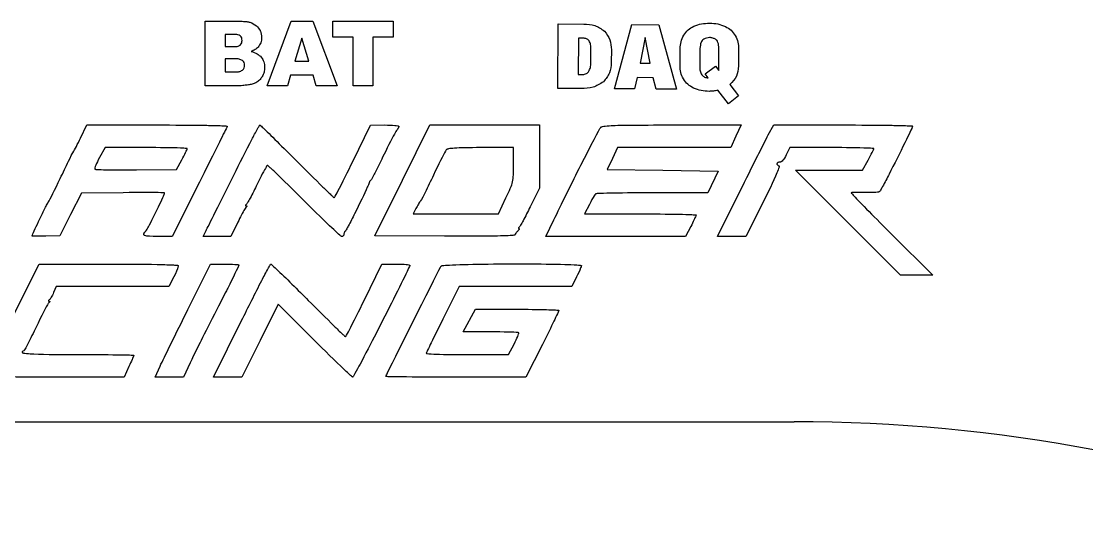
# Model space of a CAD drawing. Header units: millimetres. Extents: x -48 to 113, y -75 to 5.
# Drawn here: x 29.21 to 62.28, y -72.96 to -57.03 of the extents above; entities that cross this region are included whole.
import ezdxf

# ---------------------------------------------------------------- set-up
doc = ezdxf.new("R2010")
doc.units = ezdxf.units.MM
doc.layers.get('0').update_dxf_attribs({"linetype": 'CONTINUOUS'})

msp = doc.modelspace()

# ---------------------------------------------------------------- linework, layer by layer
for p, q in [((34.912, -59.033), (34.912, -57.033)), ((34.912, -57.033), (36.069, -57.033)), ((45.863, -59.114), (45.877, -57.114)), ((45.877, -57.114), (46.669, -57.12)), ((35.808, -57.438), (35.535, -57.438)), ((35.535, -57.438), (35.535, -57.817)), ((35.535, -57.817), (35.804, -57.817)), ((46.508, -57.556), (46.5, -58.682)), ((46.651, -57.557), (46.508, -57.556)), ((49.659, -58.402), (49.663, -57.882)), ((50.278, -57.873), (50.273, -58.435)), ((50.861, -58.557), (50.866, -57.868)), ((35.849, -58.198), (35.535, -58.198)), ((35.535, -58.198), (35.535, -58.603)), ((46.888, -58.319), (46.892, -57.89)), ((47.526, -57.921), (47.523, -58.304)), ((51.477, -57.896), (51.474, -58.419)), ((50.435, -58.665), (50.756, -58.425)), ((50.756, -58.425), (50.861, -58.557)), ((35.535, -58.603), (35.851, -58.603)), ((46.5, -58.682), (46.609, -58.683)), ((50.531, -58.789), (50.435, -58.665)), ((35.979, -59.033), (34.912, -59.033)), ((46.588, -59.12), (45.863, -59.114)), ((51.159, -59.593), (50.831, -59.174)), ((51.204, -58.994), (51.478, -59.344)), ((51.478, -59.344), (51.159, -59.593)), ((31.045, -60.656), (31.241, -60.249)), ((31.241, -60.249), (33.428, -60.249)), ((39.498, -61.378), (40.05, -60.254)), ((40.05, -60.254), (40.491, -60.249)), ((41.038, -61.965), (41.89, -60.249)), ((41.89, -60.249), (45.291, -60.249)), ((45.291, -60.249), (45.291, -62.206)), ((49.405, -60.249), (51.552, -60.249)), ((51.552, -60.249), (51.396, -60.601)), ((52.399, -60.56), (52.575, -60.249)), ((52.575, -60.249), (54.727, -60.249)), ((51.396, -60.601), (51.236, -60.952)), ((31.808, -60.952), (31.632, -61.263)), ((33.082, -60.952), (31.808, -60.952)), ((44.489, -60.952), (43.476, -60.952)), ((44.489, -61.483), (44.489, -60.952)), ((47.714, -60.952), (47.559, -61.288)), ((51.236, -60.952), (47.714, -60.952)), ((53.067, -60.952), (52.956, -61.177)), ((54.371, -60.952), (53.067, -60.952)), ((34.03, -61.629), (34.191, -61.328)), ((47.559, -61.288), (47.398, -61.629)), ((55.319, -61.654), (55.499, -61.338)), ((32.781, -61.644), (34.03, -61.629)), ((47.398, -61.629), (49.124, -61.654)), ((49.124, -61.654), (50.844, -61.679)), ((50.844, -61.679), (50.523, -62.351)), ((56.503, -64.914), (53.242, -61.654)), ((53.242, -61.654), (55.319, -61.654)), ((34.737, -62.02), (33.895, -63.711)), ((40.18, -63.686), (41.038, -61.965)), ((31.071, -62.366), (30.734, -63.028)), ((32.365, -62.351), (31.071, -62.366)), ((44.022, -63.008), (44.253, -62.512)), ((45.291, -62.206), (45.006, -62.793)), ((50.523, -62.351), (48.803, -62.356)), ((50.824, -63.711), (51.527, -62.291)), ((41.459, -62.843), (41.374, -63.008)), ((46.846, -62.712), (46.696, -63.008)), ((52.249, -62.622), (51.702, -63.711)), ((30.734, -63.028), (30.403, -63.686)), ((41.374, -63.008), (44.022, -63.008)), ((46.696, -63.008), (48.427, -63.008)), ((35.926, -63.269), (35.711, -63.711)), ((45.497, -63.711), (45.743, -63.194)), ((49.997, -63.395), (49.831, -63.711)), ((30.403, -63.686), (29.972, -63.701)), ((33.895, -63.711), (33.448, -63.711)), ((34.858, -63.711), (34.948, -63.52)), ((35.711, -63.711), (34.858, -63.711)), ((42.347, -63.701), (40.18, -63.686)), ((49.831, -63.711), (45.497, -63.711)), ((51.702, -63.711), (50.824, -63.711)), ((56.237, -63.645), (57.506, -64.914)), ((28.899, -66.279), (29.761, -64.563)), ((29.761, -64.563), (31.903, -64.563)), ((34.381, -65.973), (35.084, -64.568)), ((35.084, -64.568), (35.525, -64.568)), ((39.849, -65.692), (40.401, -64.568)), ((40.401, -64.568), (40.842, -64.563)), ((33.945, -64.96), (33.789, -65.266)), ((46.445, -64.965), (46.295, -65.266)), ((57.506, -64.914), (56.503, -64.914)), ((30.288, -65.266), (30.208, -65.451)), ((33.789, -65.266), (30.288, -65.266)), ((42.798, -65.266), (42.292, -66.279)), ((46.295, -65.266), (42.798, -65.266)), ((37.18, -65.812), (36.618, -66.941)), ((38.314, -66.941), (37.18, -65.812)), ((42.929, -66.67), (43.31, -65.968)), ((43.31, -65.968), (44.604, -65.968)), ((35.169, -68.075), (36.047, -66.319)), ((43.777, -66.67), (42.929, -66.67)), ((36.618, -66.941), (36.052, -68.075)), ((44.333, -67.372), (44.504, -67.046)), ((45.387, -67.056), (44.875, -68.075)), ((43.054, -67.372), (44.333, -67.372)), ((32.55, -67.744), (32.4, -68.075)), ((33.358, -68.075), (33.518, -67.729)), ((34.446, -67.633), (34.241, -68.075)), ((32.4, -68.075), (30.218, -68.075)), ((34.241, -68.075), (33.358, -68.075)), ((36.052, -68.075), (35.169, -68.075)), ((44.875, -68.075), (42.698, -68.075)), ((11.664, -69.46), (53.202, -69.46))]:
    msp.add_line(p, q)
for points in [[(37.467, -59.033), (36.836, -59.033), (37.587, -57.033), (38.261, -57.033), (39.013, -59.033), (38.366, -59.033), (38.266, -58.703), (37.564, -58.703)], [(39.507, -59.033), (39.507, -57.527), (38.876, -57.527), (38.876, -57.033), (40.755, -57.033), (40.755, -57.527), (40.125, -57.527), (40.125, -59.033)], [(49.554, -59.142), (48.914, -59.137), (48.825, -58.782), (48.325, -58.778), (48.242, -59.132), (47.62, -59.127), (48.163, -57.131), (49, -57.137)], [(37.917, -57.551), (37.698, -58.27), (38.137, -58.27)], [(48.42, -58.333), (48.728, -58.335), (48.58, -57.537)]]:
    msp.add_lwpolyline(points, close=True)
msp.add_arc((53.202, -119.46), 50, 68.4307, 90)
for points in [[(36.069, -57.033), (36.116, -57.035), (36.163, -57.037), (36.209, -57.043)], [(36.513, -57.176), (36.552, -57.22), (36.591, -57.264), (36.618, -57.314)], [(36.005, -57.487), (35.977, -57.471), (35.956, -57.459), (35.93, -57.451)], [(35.851, -58.603), (35.878, -58.603), (35.906, -58.603), (35.932, -58.6)], [(36.688, -58.744), (36.684, -58.75), (36.68, -58.756), (36.676, -58.762)]]:
    msp.add_open_spline(points, degree=3)
for points, knots in [([(36.209, -57.043), (36.242, -57.047), (36.274, -57.053), (36.381, -57.085), (36.439, -57.125), (36.513, -57.176)], [0.01414826, 0.01414826, 0.01414826, 0.01414826, 0.02432718, 0.02432718, 0.04896639, 0.04896639, 0.04896639, 0.04896639]), ([(46.669, -57.12), (46.788, -57.126), (46.906, -57.132), (47.122, -57.203), (47.205, -57.263), (47.31, -57.339)], [0, 0, 0, 0, 0.03567485, 0.03567485, 0.07128651, 0.07128651, 0.07128651, 0.07128651]), ([(49.773, -57.463), (49.817, -57.403), (49.857, -57.347), (49.962, -57.256), (50.024, -57.221), (50.087, -57.187)], [0, 0, 0, 0, 0.02220068, 0.02220068, 0.04440211, 0.04440211, 0.04440211, 0.04440211]), ([(50.087, -57.187), (50.172, -57.154), (50.244, -57.127), (50.408, -57.096), (50.493, -57.094), (50.578, -57.092)], [0, 0, 0, 0, 0.02740886, 0.02740886, 0.05483481, 0.05483481, 0.05483481, 0.05483481]), ([(50.578, -57.092), (50.663, -57.095), (50.748, -57.099), (50.912, -57.132), (50.983, -57.16), (51.068, -57.194)], [0, 0, 0, 0, 0.02552887, 0.02552887, 0.05103878, 0.05103878, 0.05103878, 0.05103878]), ([(51.068, -57.194), (51.13, -57.229), (51.192, -57.265), (51.294, -57.358), (51.333, -57.414), (51.375, -57.475)], [0, 0, 0, 0, 0.02132837, 0.02132837, 0.04265606, 0.04265606, 0.04265606, 0.04265606]), ([(35.93, -57.451), (35.929, -57.451), (35.891, -57.439), (35.849, -57.438), (35.808, -57.438)], [0.0083395, 0.0083395, 0.0083395, 0.0083395, 0.00858914, 0.02060634, 0.02060634, 0.02060634, 0.02060634]), ([(36.062, -57.624), (36.06, -57.598), (36.058, -57.572), (36.04, -57.526), (36.024, -57.508), (36.005, -57.487)], [0, 0, 0, 0, 0.00781338, 0.00781338, 0.01565424, 0.01565424, 0.01565424, 0.01565424]), ([(36.668, -57.531), (36.663, -57.588), (36.655, -57.699), (36.589, -57.79), (36.557, -57.835)], [0, 0, 0, 0, 0.01670344, 0.03292926, 0.03292926, 0.03292926, 0.03292926]), ([(36.618, -57.314), (36.622, -57.321), (36.654, -57.387), (36.661, -57.463), (36.668, -57.531)], [0.01721569, 0.01721569, 0.01721569, 0.01721569, 0.01979466, 0.03961698, 0.03961698, 0.03961698, 0.03961698]), ([(47.31, -57.339), (47.382, -57.43), (47.443, -57.509), (47.514, -57.704), (47.52, -57.812), (47.526, -57.921)], [0, 0, 0, 0, 0.03480053, 0.03480053, 0.06961379, 0.06961379, 0.06961379, 0.06961379]), ([(49.663, -57.882), (49.667, -57.809), (49.672, -57.735), (49.708, -57.595), (49.739, -57.533), (49.773, -57.463)], [0, 0, 0, 0, 0.02216275, 0.02216275, 0.04432213, 0.04432213, 0.04432213, 0.04432213]), ([(50.577, -57.532), (50.512, -57.544), (50.446, -57.557), (50.37, -57.599), (50.354, -57.614), (50.33, -57.645), (50.32, -57.664), (50.291, -57.738), (50.284, -57.805), (50.278, -57.873)], [0, 0, 0, 0, 0.01998628, 0.01998628, 0.03076788, 0.03076788, 0.0438819, 0.0438819, 0.07949214, 0.07949214, 0.07949214, 0.07949214]), ([(50.866, -57.868), (50.861, -57.804), (50.855, -57.74), (50.828, -57.663), (50.816, -57.639), (50.789, -57.611), (50.777, -57.599), (50.734, -57.573), (50.705, -57.563), (50.644, -57.546), (50.61, -57.539), (50.577, -57.532)], [0, 0, 0, 0, 0.01933978, 0.01933978, 0.02841232, 0.02841232, 0.03277966, 0.03277966, 0.03837317, 0.03837317, 0.04410118, 0.04410118, 0.04410118, 0.04410118]), ([(51.375, -57.475), (51.408, -57.545), (51.438, -57.608), (51.471, -57.748), (51.474, -57.822), (51.477, -57.896)], [0, 0, 0, 0, 0.02337056, 0.02337056, 0.04674493, 0.04674493, 0.04674493, 0.04674493]), ([(35.804, -57.817), (35.84, -57.817), (35.876, -57.817), (35.945, -57.802), (35.97, -57.788), (36.005, -57.768)], [0, 0, 0, 0, 0.01074256, 0.01074256, 0.02195896, 0.02195896, 0.02195896, 0.02195896]), ([(36.005, -57.768), (36.025, -57.745), (36.04, -57.726), (36.059, -57.678), (36.06, -57.651), (36.062, -57.624)], [0, 0, 0, 0, 0.00889208, 0.00889208, 0.01772148, 0.01772148, 0.01772148, 0.01772148]), ([(36.557, -57.835), (36.528, -57.862), (36.466, -57.921), (36.385, -57.952), (36.342, -57.969)], [0, 0, 0, 0, 0.01181677, 0.02558056, 0.02558056, 0.02558056, 0.02558056]), ([(46.836, -57.636), (46.808, -57.608), (46.786, -57.587), (46.723, -57.561), (46.687, -57.559), (46.651, -57.557)], [0, 0, 0, 0, 0.01175313, 0.01175313, 0.02352518, 0.02352518, 0.02352518, 0.02352518]), ([(46.892, -57.89), (46.892, -57.845), (46.892, -57.799), (46.874, -57.713), (46.858, -57.68), (46.836, -57.636)], [0, 0, 0, 0, 0.01366004, 0.01366004, 0.02721714, 0.02721714, 0.02721714, 0.02721714]), ([(36.076, -58.252), (36.036, -58.23), (36.007, -58.215), (35.93, -58.198), (35.889, -58.198), (35.849, -58.198)], [0, 0, 0, 0, 0.01372068, 0.01372068, 0.02686245, 0.02686245, 0.02686245, 0.02686245]), ([(36.342, -57.969), (36.407, -57.987), (36.528, -58.021), (36.618, -58.107), (36.659, -58.147)], [0, 0, 0, 0, 0.01998922, 0.03687386, 0.03687386, 0.03687386, 0.03687386]), ([(36.659, -58.147), (36.688, -58.193), (36.751, -58.289), (36.757, -58.404), (36.761, -58.464)], [0, 0, 0, 0, 0.01615141, 0.03381466, 0.03381466, 0.03381466, 0.03381466]), ([(35.932, -58.6), (35.945, -58.598), (35.957, -58.597), (36.008, -58.585), (36.036, -58.569), (36.076, -58.547)], [0.00824783, 0.00824783, 0.00824783, 0.00824783, 0.0120244, 0.0120244, 0.02452658, 0.02452658, 0.02452658, 0.02452658]), ([(36.141, -58.394), (36.139, -58.367), (36.136, -58.339), (36.115, -58.292), (36.096, -58.272), (36.076, -58.252)], [0, 0, 0, 0, 0.00830429, 0.00830429, 0.01661206, 0.01661206, 0.01661206, 0.01661206]), ([(36.076, -58.547), (36.096, -58.524), (36.115, -58.504), (36.136, -58.453), (36.139, -58.424), (36.141, -58.394)], [0, 0, 0, 0, 0.00917189, 0.00917189, 0.01833001, 0.01833001, 0.01833001, 0.01833001]), ([(36.761, -58.464), (36.758, -58.514), (36.752, -58.612), (36.709, -58.7), (36.688, -58.744)], [0, 0, 0, 0, 0.01487828, 0.02914808, 0.02914808, 0.02914808, 0.02914808]), ([(46.819, -58.598), (46.845, -58.55), (46.864, -58.514), (46.887, -58.42), (46.888, -58.369), (46.888, -58.319)], [0, 0, 0, 0, 0.01648658, 0.01648658, 0.03308543, 0.03308543, 0.03308543, 0.03308543]), ([(47.523, -58.304), (47.515, -58.418), (47.507, -58.532), (47.427, -58.735), (47.359, -58.814), (47.28, -58.908)], [0, 0, 0, 0, 0.03441098, 0.03441098, 0.06880658, 0.06880658, 0.06880658, 0.06880658]), ([(49.765, -58.822), (49.731, -58.752), (49.701, -58.69), (49.666, -58.55), (49.663, -58.476), (49.659, -58.402)], [0, 0, 0, 0, 0.0231704, 0.0231704, 0.04634298, 0.04634298, 0.04634298, 0.04634298]), ([(50.273, -58.435), (50.274, -58.482), (50.274, -58.528), (50.292, -58.616), (50.309, -58.649), (50.331, -58.694)], [0, 0, 0, 0, 0.01388029, 0.01388029, 0.02767464, 0.02767464, 0.02767464, 0.02767464]), ([(51.474, -58.419), (51.463, -58.531), (51.452, -58.643), (51.363, -58.835), (51.286, -58.911), (51.204, -58.994)], [0, 0, 0, 0, 0.03382082, 0.03382082, 0.06764043, 0.06764043, 0.06764043, 0.06764043]), ([(36.676, -58.762), (36.653, -58.795), (36.63, -58.827), (36.569, -58.888), (36.53, -58.914), (36.49, -58.94)], [0.00218418, 0.00218418, 0.00218418, 0.00218418, 0.01427534, 0.01427534, 0.02855055, 0.02855055, 0.02855055, 0.02855055]), ([(46.609, -58.683), (46.649, -58.681), (46.69, -58.679), (46.76, -58.652), (46.787, -58.628), (46.819, -58.598)], [0, 0, 0, 0, 0.01215, 0.01215, 0.02428419, 0.02428419, 0.02428419, 0.02428419]), ([(50.077, -59.104), (50.014, -59.069), (49.952, -59.033), (49.847, -58.939), (49.808, -58.883), (49.765, -58.822)], [0, 0, 0, 0, 0.02158978, 0.02158978, 0.04317892, 0.04317892, 0.04317892, 0.04317892]), ([(50.331, -58.694), (50.362, -58.724), (50.386, -58.748), (50.453, -58.778), (50.492, -58.784), (50.531, -58.789)], [0, 0, 0, 0, 0.01278873, 0.01278873, 0.02560333, 0.02560333, 0.02560333, 0.02560333]), ([(36.109, -59.024), (36.1, -59.024), (36.057, -59.029), (36.013, -59.031), (35.979, -59.033)], [0.01473932, 0.01473932, 0.01473932, 0.01473932, 0.01748036, 0.0278371, 0.0278371, 0.0278371, 0.0278371]), ([(36.256, -59.006), (36.21, -59.012), (36.164, -59.018), (36.115, -59.023), (36.112, -59.023), (36.109, -59.024)], [0, 0, 0, 0, 0.01392614, 0.01392614, 0.01475976, 0.01475976, 0.01475976, 0.01475976]), ([(36.49, -58.94), (36.448, -58.959), (36.417, -58.973), (36.337, -58.994), (36.296, -59), (36.256, -59.006)], [0, 0, 0, 0, 0.01400989, 0.01400989, 0.02759499, 0.02759499, 0.02759499, 0.02759499]), ([(47.28, -58.908), (47.165, -58.983), (47.074, -59.043), (46.841, -59.112), (46.715, -59.116), (46.588, -59.12)], [0, 0, 0, 0, 0.04138424, 0.04138424, 0.08284966, 0.08284966, 0.08284966, 0.08284966]), ([(50.562, -59.206), (50.478, -59.203), (50.394, -59.199), (50.232, -59.165), (50.161, -59.137), (50.077, -59.104)], [0, 0, 0, 0, 0.02520819, 0.02520819, 0.05040499, 0.05040499, 0.05040499, 0.05040499]), ([(50.831, -59.174), (50.784, -59.184), (50.743, -59.194), (50.653, -59.204), (50.607, -59.205), (50.562, -59.206)], [0, 0, 0, 0, 0.0143471, 0.0143471, 0.02869604, 0.02869604, 0.02869604, 0.02869604]), ([(33.428, -60.249), (33.917, -60.249), (34.503, -60.252), (35.105, -60.262), (35.298, -60.267), (35.469, -60.274), (35.523, -60.277), (35.57, -60.282), (35.582, -60.283), (35.594, -60.286), (35.597, -60.286), (35.599, -60.288), (35.599, -60.288), (35.6, -60.288), (35.6, -60.289), (35.6, -60.289), (35.6, -60.289), (35.6, -60.289), (35.6, -60.289), (35.6, -60.29)], [0, 0, 0, 0, 0.1467814, 0.1467814, 0.1894853, 0.1894853, 0.2004734, 0.2004734, 0.2037064, 0.2037064, 0.2049064, 0.2049064, 0.2053792, 0.2053792, 0.2055615, 0.2055615, 0.205679, 0.205679, 0.2057972, 0.2057972, 0.2057972, 0.2057972]), ([(35.6, -60.29), (35.6, -60.29), (35.6, -60.291), (35.595, -60.302), (35.578, -60.338), (35.452, -60.595), (35.129, -61.237), (34.737, -62.02)], [0, 0, 0, 0, 0.00016425, 0.00016425, 0.00228453, 0.00228453, 0.01803292, 0.01803292, 0.01803292, 0.01803292]), ([(35.811, -61.789), (35.979, -61.456), (36.195, -61.028), (36.414, -60.605), (36.486, -60.468), (36.554, -60.345), (36.575, -60.307), (36.595, -60.274), (36.601, -60.264), (36.607, -60.255), (36.609, -60.253), (36.611, -60.251), (36.612, -60.25), (36.612, -60.25), (36.613, -60.25), (36.613, -60.25), (36.613, -60.249), (36.613, -60.249), (36.613, -60.249), (36.613, -60.249)], [0, 0, 0, 0, 0.1120613, 0.1120613, 0.1451283, 0.1451283, 0.1540013, 0.1540013, 0.156346, 0.156346, 0.1570869, 0.1570869, 0.1573507, 0.1573507, 0.1574473, 0.1574473, 0.1574859, 0.1574859, 0.1575189, 0.1575189, 0.1575189, 0.1575189]), ([(36.613, -60.249), (36.614, -60.249), (36.614, -60.249), (36.614, -60.25), (36.614, -60.25), (36.616, -60.251), (36.619, -60.252), (36.637, -60.267), (36.679, -60.307), (36.908, -60.524), (37.321, -60.932), (37.767, -61.378)], [0, 0, 0, 0, 0.00003057, 0.00003057, 0.00012273, 0.00012273, 0.00055925, 0.00055925, 0.00490199, 0.00490199, 0.02850322, 0.02850322, 0.02850322, 0.02850322]), ([(40.837, -60.455), (40.825, -60.471), (40.806, -60.504), (40.704, -60.685), (40.545, -61.008), (40.426, -61.253)], [0, 0, 0, 0, 0.00615507, 0.00615507, 0.04004046, 0.04004046, 0.04004046, 0.04004046]), ([(40.491, -60.249), (40.608, -60.249), (40.717, -60.254), (40.828, -60.266), (40.866, -60.27), (40.902, -60.279), (40.912, -60.282), (40.921, -60.287), (40.923, -60.288), (40.926, -60.291), (40.926, -60.291), (40.927, -60.293), (40.927, -60.293), (40.927, -60.294), (40.927, -60.294), (40.927, -60.295)], [0, 0, 0, 0, 0.03511856, 0.03511856, 0.04715979, 0.04715979, 0.05097808, 0.05097808, 0.05234219, 0.05234219, 0.05287454, 0.05287454, 0.05310713, 0.05310713, 0.05332928, 0.05332928, 0.05332928, 0.05332928]), ([(40.927, -60.295), (40.927, -60.297), (40.927, -60.3), (40.924, -60.312), (40.917, -60.326), (40.898, -60.366), (40.87, -60.413), (40.837, -60.455)], [0, 0, 0, 0, 0.00067716, 0.00067716, 0.00351455, 0.00351455, 0.01686099, 0.01686099, 0.01686099, 0.01686099]), ([(45.743, -63.194), (45.953, -62.744), (46.326, -62), (46.89, -60.889), (47.162, -60.367), (47.198, -60.325)], [0, 0, 0, 0, 0.1489598, 0.1489598, 0.3296579, 0.3296579, 0.3296579, 0.3296579]), ([(47.198, -60.325), (47.202, -60.32), (47.207, -60.315), (47.224, -60.305), (47.238, -60.3), (47.297, -60.285), (47.361, -60.277), (47.74, -60.253), (48.291, -60.249), (49.405, -60.249)], [0, 0, 0, 0, 0.00185836, 0.00185836, 0.00442256, 0.00442256, 0.01001771, 0.01001771, 0.02515254, 0.02515254, 0.02515254, 0.02515254]), ([(54.727, -60.249), (55.217, -60.249), (55.783, -60.252), (56.384, -60.262), (56.573, -60.265), (56.745, -60.272), (56.798, -60.274), (56.846, -60.278), (56.859, -60.279), (56.871, -60.281), (56.874, -60.282), (56.877, -60.283), (56.878, -60.283), (56.878, -60.284), (56.879, -60.284), (56.879, -60.284), (56.879, -60.284), (56.879, -60.284), (56.879, -60.284), (56.879, -60.285)], [0, 0, 0, 0, 0.1469592, 0.1469592, 0.1904197, 0.1904197, 0.2018517, 0.2018517, 0.2052871, 0.2052871, 0.206387, 0.206387, 0.2067877, 0.2067877, 0.2069446, 0.2069446, 0.207009, 0.207009, 0.207067, 0.207067, 0.207067, 0.207067]), ([(56.879, -60.285), (56.879, -60.286), (56.879, -60.287), (56.877, -60.293), (56.874, -60.302), (56.833, -60.406), (56.689, -60.7), (56.491, -61.104), (56.304, -61.476), (56.089, -61.893), (56.011, -62.042), (55.929, -62.191), (55.904, -62.238), (55.877, -62.283), (55.869, -62.296), (55.857, -62.314), (55.853, -62.319), (55.851, -62.321)], [0, 0, 0, 0, 0.00030225, 0.00030225, 0.00168894, 0.00168894, 0.0154688, 0.0154688, 0.05536525, 0.05536525, 0.07098432, 0.07098432, 0.07573464, 0.07573464, 0.07714403, 0.07714403, 0.07823622, 0.07823622, 0.07823622, 0.07823622]), ([(30.805, -61.117), (30.81, -61.111), (30.817, -61.1), (30.863, -61.023), (30.956, -60.843), (31.045, -60.656)], [0, 0, 0, 0, 0.00229717, 0.00229717, 0.02186105, 0.02186105, 0.02186105, 0.02186105]), ([(51.527, -62.291), (51.702, -61.937), (51.899, -61.543), (52.143, -61.059), (52.334, -60.68), (52.399, -60.56)], [0, 0, 0, 0, 0.1185287, 0.1185287, 0.1673797, 0.1673797, 0.1673797, 0.1673797]), ([(30.418, -61.905), (30.5, -61.728), (30.59, -61.54), (30.742, -61.231), (30.792, -61.135), (30.805, -61.117)], [0, 0, 0, 0, 0.0582796, 0.0582796, 0.1080651, 0.1080651, 0.1080651, 0.1080651]), ([(34.356, -60.987), (34.356, -60.987), (34.356, -60.987), (34.356, -60.986), (34.356, -60.986), (34.356, -60.986), (34.355, -60.985), (34.354, -60.985), (34.353, -60.984), (34.348, -60.983), (34.342, -60.981), (34.298, -60.974), (34.207, -60.97), (33.889, -60.956), (33.482, -60.952), (33.082, -60.952)], [0, 0, 0, 0, 0.00004249, 0.00004249, 0.00009778, 0.00009778, 0.00020192, 0.00020192, 0.00047676, 0.00047676, 0.00155113, 0.00155113, 0.00979707, 0.00979707, 0.04572247, 0.04572247, 0.04572247, 0.04572247]), ([(34.191, -61.328), (34.229, -61.257), (34.273, -61.175), (34.319, -61.081), (34.333, -61.052), (34.35, -61.01), (34.356, -60.994), (34.356, -60.987)], [0, 0, 0, 0, 0.02406833, 0.02406833, 0.03214531, 0.03214531, 0.03781492, 0.03781492, 0.03781492, 0.03781492]), ([(42.397, -61.022), (42.391, -61.029), (42.381, -61.047), (42.314, -61.167), (42.159, -61.472), (42.001, -61.809)], [0, 0, 0, 0, 0.00283815, 0.00283815, 0.02735022, 0.02735022, 0.02735022, 0.02735022]), ([(43.476, -60.952), (43.098, -60.954), (42.828, -60.959), (42.582, -60.975), (42.519, -60.981), (42.455, -60.994), (42.438, -60.999), (42.418, -61.007), (42.413, -61.01), (42.404, -61.015), (42.4, -61.018), (42.397, -61.022)], [0, 0, 0, 0, 0.1132005, 0.1132005, 0.1618059, 0.1618059, 0.181054, 0.181054, 0.1885453, 0.1885453, 0.1944675, 0.1944675, 0.1944675, 0.1944675]), ([(52.956, -61.177), (52.921, -61.25), (52.885, -61.307), (52.836, -61.361), (52.819, -61.377), (52.793, -61.393), (52.785, -61.397), (52.77, -61.402), (52.763, -61.403), (52.756, -61.403)], [0, 0, 0, 0, 0.02418829, 0.02418829, 0.0343097, 0.0343097, 0.03832084, 0.03832084, 0.04177526, 0.04177526, 0.04177526, 0.04177526]), ([(55.675, -60.987), (55.675, -60.987), (55.675, -60.987), (55.675, -60.986), (55.675, -60.986), (55.674, -60.986), (55.674, -60.985), (55.673, -60.985), (55.672, -60.984), (55.667, -60.983), (55.661, -60.982), (55.618, -60.975), (55.53, -60.97), (55.207, -60.957), (54.784, -60.952), (54.371, -60.952)], [0, 0, 0, 0, 0.00004141, 0.00004141, 0.00009529, 0.00009529, 0.0001968, 0.0001968, 0.00046475, 0.00046475, 0.00151261, 0.00151261, 0.00955504, 0.00955504, 0.04602736, 0.04602736, 0.04602736, 0.04602736]), ([(55.499, -61.338), (55.541, -61.262), (55.586, -61.176), (55.635, -61.078), (55.65, -61.048), (55.664, -61.016), (55.668, -61.007), (55.673, -60.994), (55.675, -60.989), (55.675, -60.987)], [0, 0, 0, 0, 0.02599809, 0.02599809, 0.03446498, 0.03446498, 0.03701998, 0.03701998, 0.03882549, 0.03882549, 0.03882549, 0.03882549]), ([(31.632, -61.263), (31.585, -61.35), (31.545, -61.433), (31.509, -61.521), (31.498, -61.552), (31.49, -61.586), (31.488, -61.596), (31.488, -61.607), (31.488, -61.61), (31.489, -61.614), (31.49, -61.615), (31.491, -61.617), (31.491, -61.618), (31.492, -61.619)], [0, 0, 0, 0, 0.02991486, 0.02991486, 0.04110764, 0.04110764, 0.04500534, 0.04500534, 0.04645747, 0.04645747, 0.04704882, 0.04704882, 0.04756616, 0.04756616, 0.04756616, 0.04756616]), ([(36.849, -61.503), (36.849, -61.503), (36.848, -61.504), (36.847, -61.504), (36.846, -61.505), (36.843, -61.507), (36.84, -61.509), (36.829, -61.522), (36.817, -61.54), (36.749, -61.647), (36.643, -61.854), (36.528, -62.09)], [0, 0, 0, 0, 0.00015204, 0.00015204, 0.00045435, 0.00045435, 0.00130211, 0.00130211, 0.00486249, 0.00486249, 0.02730342, 0.02730342, 0.02730342, 0.02730342]), ([(37.993, -62.607), (37.736, -62.35), (37.448, -62.066), (37.126, -61.755), (37.027, -61.66), (36.93, -61.571), (36.901, -61.545), (36.873, -61.521), (36.865, -61.514), (36.857, -61.508), (36.854, -61.506), (36.852, -61.505), (36.851, -61.504), (36.85, -61.504), (36.85, -61.504), (36.85, -61.504), (36.849, -61.503), (36.849, -61.503)], [0, 0, 0, 0, 0.108926, 0.108926, 0.1421518, 0.1421518, 0.151261, 0.151261, 0.1537353, 0.1537353, 0.15444, 0.15444, 0.1546607, 0.1546607, 0.1547388, 0.1547388, 0.1547944, 0.1547944, 0.1547944, 0.1547944]), ([(37.767, -61.378), (38.024, -61.635), (38.325, -61.934), (38.645, -62.248), (38.747, -62.347), (38.842, -62.437), (38.871, -62.465), (38.898, -62.489), (38.906, -62.496), (38.914, -62.502), (38.916, -62.504), (38.919, -62.506), (38.919, -62.506), (38.92, -62.506), (38.92, -62.507), (38.921, -62.507), (38.921, -62.507), (38.921, -62.507)], [0, 0, 0, 0, 0.1088986, 0.1088986, 0.1414608, 0.1414608, 0.1502594, 0.1502594, 0.1525992, 0.1525992, 0.1532428, 0.1532428, 0.1534345, 0.1534345, 0.1534987, 0.1534987, 0.1535479, 0.1535479, 0.1535479, 0.1535479]), ([(38.921, -62.507), (38.921, -62.507), (38.921, -62.507), (38.921, -62.507), (38.922, -62.506), (38.922, -62.506), (38.923, -62.506), (38.925, -62.503), (38.928, -62.498), (38.954, -62.46), (39.01, -62.353), (39.17, -62.048), (39.35, -61.683), (39.498, -61.378)], [0, 0, 0, 0, 0.00002893, 0.00002893, 0.00008886, 0.00008886, 0.00026606, 0.00026606, 0.00107936, 0.00107936, 0.00979495, 0.00979495, 0.05962812, 0.05962812, 0.05962812, 0.05962812]), ([(40.426, -61.253), (40.35, -61.412), (40.263, -61.591), (40.161, -61.788), (40.129, -61.849), (40.095, -61.909), (40.084, -61.927), (40.073, -61.945), (40.069, -61.95), (40.064, -61.956), (40.061, -61.959), (40.06, -61.96)], [0, 0, 0, 0, 0.05281274, 0.05281274, 0.06976256, 0.06976256, 0.07482377, 0.07482377, 0.07639737, 0.07639737, 0.07752361, 0.07752361, 0.07752361, 0.07752361]), ([(44.253, -62.512), (44.371, -62.266), (44.43, -62.142), (44.489, -61.883), (44.489, -61.749), (44.489, -61.483)], [0, 0, 0, 0, 0.0818199, 0.0818199, 0.1636296, 0.1636296, 0.1636296, 0.1636296]), ([(52.73, -61.519), (52.731, -61.519), (52.732, -61.519), (52.733, -61.52), (52.734, -61.521), (52.735, -61.522), (52.735, -61.524), (52.736, -61.527), (52.736, -61.53), (52.736, -61.541), (52.734, -61.551), (52.721, -61.607), (52.691, -61.683), (52.565, -61.984), (52.365, -62.39), (52.249, -62.622)], [0, 0, 0, 0, 0.00023872, 0.00023872, 0.00048376, 0.00048376, 0.00084902, 0.00084902, 0.00160009, 0.00160009, 0.00375658, 0.00375658, 0.01443417, 0.01443417, 0.06306578, 0.06306578, 0.06306578, 0.06306578]), ([(52.756, -61.403), (52.736, -61.403), (52.719, -61.406), (52.696, -61.415), (52.689, -61.42), (52.678, -61.43), (52.674, -61.435), (52.67, -61.445), (52.669, -61.45), (52.669, -61.461), (52.669, -61.466), (52.674, -61.477), (52.677, -61.482), (52.687, -61.494), (52.694, -61.499), (52.71, -61.51), (52.72, -61.515), (52.73, -61.519)], [0, 0, 0, 0, 0.00590834, 0.00590834, 0.01018363, 0.01018363, 0.01335853, 0.01335853, 0.01601655, 0.01601655, 0.01869316, 0.01869316, 0.02206483, 0.02206483, 0.02654913, 0.02654913, 0.03214596, 0.03214596, 0.03214596, 0.03214596]), ([(31.492, -61.619), (31.492, -61.619), (31.493, -61.619), (31.494, -61.62), (31.496, -61.621), (31.504, -61.623), (31.516, -61.625), (31.621, -61.637), (31.89, -61.641), (32.24, -61.646), (32.523, -61.646), (32.781, -61.644)], [0, 0, 0, 0, 0.00013578, 0.00013578, 0.00053773, 0.00053773, 0.002379, 0.002379, 0.02208404, 0.02208404, 0.07205931, 0.07205931, 0.07205931, 0.07205931]), ([(34.948, -63.52), (34.973, -63.47), (35.084, -63.25), (35.429, -62.559), (35.624, -62.168), (35.811, -61.789)], [0, 0, 0, 0, 0.0168248, 0.0168248, 0.03708826, 0.03708826, 0.03708826, 0.03708826]), ([(42.001, -61.809), (41.92, -61.983), (41.826, -62.177), (41.714, -62.4), (41.624, -62.579), (41.6, -62.607)], [0, 0, 0, 0, 0.05748128, 0.05748128, 0.07794876, 0.07794876, 0.07794876, 0.07794876]), ([(30.037, -62.657), (30.038, -62.657), (30.039, -62.656), (30.042, -62.651), (30.047, -62.645), (30.099, -62.559), (30.251, -62.257), (30.418, -61.905)], [0, 0, 0, 0, 0.00026092, 0.00026092, 0.00144369, 0.00144369, 0.01455733, 0.01455733, 0.01455733, 0.01455733]), ([(36.528, -62.09), (36.461, -62.231), (36.383, -62.387), (36.29, -62.562), (36.261, -62.615), (36.228, -62.67), (36.218, -62.686), (36.204, -62.705), (36.197, -62.714), (36.192, -62.717)], [0, 0, 0, 0, 0.04678061, 0.04678061, 0.06215742, 0.06215742, 0.06694939, 0.06694939, 0.06967219, 0.06967219, 0.06967219, 0.06967219]), ([(40.009, -62.035), (40.009, -62.038), (40.008, -62.043), (39.997, -62.077), (39.969, -62.14), (39.864, -62.375), (39.702, -62.711), (39.495, -63.124), (39.421, -63.27), (39.341, -63.42), (39.315, -63.468), (39.288, -63.513), (39.28, -63.527), (39.271, -63.54), (39.269, -63.543), (39.266, -63.547), (39.265, -63.548), (39.263, -63.549), (39.263, -63.55), (39.262, -63.55)], [0, 0, 0, 0, 0.00093515, 0.00093515, 0.00710441, 0.00710441, 0.03511885, 0.03511885, 0.04648508, 0.04648508, 0.04999567, 0.04999567, 0.05100606, 0.05100606, 0.05130597, 0.05130597, 0.05140342, 0.05140342, 0.0514795, 0.0514795, 0.0514795, 0.0514795]), ([(40.06, -61.96), (40.052, -61.964), (40.045, -61.971), (40.032, -61.986), (40.025, -61.996), (40.015, -62.016), (40.011, -62.026), (40.009, -62.035)], [0, 0, 0, 0, 0.002635162, 0.002635162, 0.006052387, 0.006052387, 0.009452991, 0.009452991, 0.009452991, 0.009452991]), ([(33.654, -62.361), (33.654, -62.361), (33.654, -62.361), (33.654, -62.361), (33.654, -62.361), (33.654, -62.361), (33.653, -62.36), (33.653, -62.36), (33.652, -62.36), (33.65, -62.359), (33.647, -62.358), (33.623, -62.355), (33.575, -62.353), (33.339, -62.344), (32.885, -62.344), (32.365, -62.351)], [0, 0, 0, 0, 0.00002346, 0.00002346, 0.0000537, 0.0000537, 0.0001102, 0.0001102, 0.00025795, 0.00025795, 0.0007933, 0.0007933, 0.00441241, 0.00441241, 0.0281698, 0.0281698, 0.0281698, 0.0281698]), ([(33.067, -63.55), (33.07, -63.547), (33.074, -63.542), (33.097, -63.511), (33.13, -63.452), (33.238, -63.254), (33.363, -63.006), (33.51, -62.7), (33.56, -62.592), (33.612, -62.475), (33.628, -62.438), (33.647, -62.387), (33.654, -62.368), (33.654, -62.361)], [0, 0, 0, 0, 0.00129585, 0.00129585, 0.00951745, 0.00951745, 0.03818077, 0.03818077, 0.04995197, 0.04995197, 0.05376667, 0.05376667, 0.05650992, 0.05650992, 0.05650992, 0.05650992]), ([(47.037, -62.386), (47.035, -62.388), (47.033, -62.39), (47.019, -62.406), (46.999, -62.437), (46.954, -62.508), (46.898, -62.606), (46.846, -62.712)], [0, 0, 0, 0, 0.00071175, 0.00071175, 0.00550969, 0.00550969, 0.03280555, 0.03280555, 0.03280555, 0.03280555]), ([(48.803, -62.356), (48.402, -62.356), (47.955, -62.359), (47.458, -62.368), (47.306, -62.371), (47.159, -62.376), (47.114, -62.378), (47.072, -62.381), (47.06, -62.382), (47.048, -62.384), (47.044, -62.384), (47.04, -62.385), (47.038, -62.386), (47.037, -62.386)], [0, 0, 0, 0, 0.1203536, 0.1203536, 0.1575756, 0.1575756, 0.1680009, 0.1680009, 0.1709327, 0.1709327, 0.1718098, 0.1718098, 0.1724831, 0.1724831, 0.1724831, 0.1724831]), ([(55.384, -62.346), (55.29, -62.342), (55.183, -62.34), (55.067, -62.342), (55.031, -62.344), (54.997, -62.348), (54.988, -62.349), (54.979, -62.352), (54.976, -62.353), (54.974, -62.354), (54.974, -62.354), (54.973, -62.355), (54.973, -62.355), (54.973, -62.356), (54.973, -62.356), (54.973, -62.356)], [0, 0, 0, 0, 0.02831235, 0.02831235, 0.03677189, 0.03677189, 0.03937205, 0.03937205, 0.04031159, 0.04031159, 0.04067771, 0.04067771, 0.04082862, 0.04082862, 0.04096557, 0.04096557, 0.04096557, 0.04096557]), ([(54.973, -62.356), (54.973, -62.356), (54.973, -62.356), (54.973, -62.357), (54.973, -62.357), (54.974, -62.359), (54.975, -62.36), (54.988, -62.377), (55.025, -62.416), (55.25, -62.654), (55.729, -63.138), (56.237, -63.645)], [0, 0, 0, 0, 0.00002709, 0.00002709, 0.00010881, 0.00010881, 0.00046144, 0.00046144, 0.00338731, 0.00338731, 0.02288565, 0.02288565, 0.02288565, 0.02288565]), ([(55.851, -62.321), (55.849, -62.322), (55.847, -62.323), (55.839, -62.327), (55.831, -62.329), (55.781, -62.339), (55.703, -62.343), (55.578, -62.348), (55.477, -62.348), (55.384, -62.346)], [0, 0, 0, 0, 0.00054854, 0.00054854, 0.00225184, 0.00225184, 0.01213207, 0.01213207, 0.0375022, 0.0375022, 0.0375022, 0.0375022]), ([(29.541, -63.696), (29.541, -63.695), (29.541, -63.693), (29.542, -63.686), (29.546, -63.677), (29.579, -63.589), (29.678, -63.376), (29.832, -63.055), (29.894, -62.928), (29.965, -62.787), (29.989, -62.741), (30.02, -62.683), (30.033, -62.661), (30.037, -62.657)], [0, 0, 0, 0, 0.00030275, 0.00030275, 0.00174485, 0.00174485, 0.0130333, 0.0130333, 0.01895262, 0.01895262, 0.02092989, 0.02092989, 0.02226836, 0.02226836, 0.02226836, 0.02226836]), ([(36.187, -62.798), (36.185, -62.799), (36.182, -62.802), (36.167, -62.82), (36.147, -62.853), (36.085, -62.957), (36.004, -63.106), (35.926, -63.269)], [0, 0, 0, 0, 0.00081041, 0.00081041, 0.00590926, 0.00590926, 0.03104734, 0.03104734, 0.03104734, 0.03104734]), ([(36.192, -62.717), (36.185, -62.722), (36.178, -62.728), (36.17, -62.737), (36.168, -62.739), (36.166, -62.744), (36.165, -62.745), (36.165, -62.748), (36.165, -62.749), (36.166, -62.751), (36.166, -62.751), (36.167, -62.753), (36.168, -62.754), (36.171, -62.755), (36.172, -62.756), (36.178, -62.757), (36.183, -62.758), (36.187, -62.758)], [0, 0, 0, 0, 0.002457081, 0.002457081, 0.003408721, 0.003408721, 0.003879815, 0.003879815, 0.004180852, 0.004180852, 0.004446286, 0.004446286, 0.004762078, 0.004762078, 0.005300511, 0.005300511, 0.006557798, 0.006557798, 0.006557798, 0.006557798]), ([(36.187, -62.758), (36.193, -62.758), (36.2, -62.758), (36.207, -62.76), (36.209, -62.761), (36.211, -62.763), (36.212, -62.764), (36.213, -62.765), (36.213, -62.766), (36.213, -62.768), (36.213, -62.769), (36.213, -62.772), (36.212, -62.773), (36.209, -62.778), (36.206, -62.781), (36.199, -62.789), (36.193, -62.794), (36.187, -62.798)], [0, 0, 0, 0, 0.001846358, 0.001846358, 0.002437136, 0.002437136, 0.002797052, 0.002797052, 0.003099837, 0.003099837, 0.003435845, 0.003435845, 0.003980283, 0.003980283, 0.00523814, 0.00523814, 0.007529653, 0.007529653, 0.007529653, 0.007529653]), ([(39.157, -63.711), (39.156, -63.711), (39.155, -63.71), (39.153, -63.71), (39.151, -63.709), (39.141, -63.703), (39.129, -63.694), (38.987, -63.582), (38.522, -63.136), (37.993, -62.607)], [0, 0, 0, 0, 0.00016954, 0.00016954, 0.00067739, 0.00067739, 0.00304401, 0.00304401, 0.03789989, 0.03789989, 0.03789989, 0.03789989]), ([(41.6, -62.607), (41.584, -62.627), (41.561, -62.665), (41.51, -62.751), (41.482, -62.799), (41.459, -62.843)], [0, 0, 0, 0, 0.00753946, 0.00753946, 0.01496364, 0.01496364, 0.01496364, 0.01496364]), ([(45.006, -62.793), (44.937, -62.931), (44.857, -63.09), (44.763, -63.264), (44.733, -63.318), (44.7, -63.372), (44.69, -63.388), (44.675, -63.409), (44.669, -63.417), (44.664, -63.42)], [0, 0, 0, 0, 0.04635938, 0.04635938, 0.06149296, 0.06149296, 0.06620354, 0.06620354, 0.06945211, 0.06945211, 0.06945211, 0.06945211]), ([(48.427, -63.008), (48.821, -63.008), (49.276, -63.011), (49.759, -63.021), (49.911, -63.024), (50.05, -63.031), (50.092, -63.033), (50.131, -63.037), (50.141, -63.038), (50.15, -63.04), (50.153, -63.041), (50.156, -63.042), (50.156, -63.042), (50.157, -63.043), (50.157, -63.043), (50.157, -63.043), (50.157, -63.043), (50.157, -63.043), (50.157, -63.043), (50.157, -63.043)], [0, 0, 0, 0, 0.1182126, 0.1182126, 0.1531478, 0.1531478, 0.1623458, 0.1623458, 0.1651177, 0.1651177, 0.1660143, 0.1660143, 0.1663468, 0.1663468, 0.1664744, 0.1664744, 0.1665272, 0.1665272, 0.1665763, 0.1665763, 0.1665763, 0.1665763]), ([(50.157, -63.043), (50.157, -63.045), (50.157, -63.046), (50.155, -63.053), (50.152, -63.062), (50.124, -63.131), (50.064, -63.257), (49.997, -63.395)], [0, 0, 0, 0, 0.000366381, 0.000366381, 0.001813735, 0.001813735, 0.009000721, 0.009000721, 0.009000721, 0.009000721]), ([(44.654, -63.46), (44.656, -63.46), (44.659, -63.46), (44.662, -63.461), (44.663, -63.462), (44.665, -63.463), (44.665, -63.464), (44.666, -63.466), (44.666, -63.468), (44.667, -63.471), (44.667, -63.473), (44.665, -63.479), (44.663, -63.484), (44.654, -63.501), (44.642, -63.518), (44.624, -63.535)], [0, 0, 0, 0, 0.000614619, 0.000614619, 0.000995177, 0.000995177, 0.00132122, 0.00132122, 0.001694497, 0.001694497, 0.002300726, 0.002300726, 0.003650573, 0.003650573, 0.008049661, 0.008049661, 0.008049661, 0.008049661]), ([(44.664, -63.42), (44.657, -63.426), (44.651, -63.432), (44.645, -63.441), (44.644, -63.444), (44.642, -63.448), (44.642, -63.45), (44.642, -63.453), (44.642, -63.454), (44.643, -63.456), (44.644, -63.456), (44.645, -63.458), (44.646, -63.458), (44.65, -63.46), (44.652, -63.46), (44.654, -63.46)], [0, 0, 0, 0, 0.002923457, 0.002923457, 0.004607169, 0.004607169, 0.005631862, 0.005631862, 0.006295453, 0.006295453, 0.006880859, 0.006880859, 0.007547188, 0.007547188, 0.008905607, 0.008905607, 0.008905607, 0.008905607]), ([(29.972, -63.701), (29.878, -63.703), (29.759, -63.704), (29.641, -63.703), (29.602, -63.703), (29.566, -63.701), (29.556, -63.7), (29.547, -63.698), (29.545, -63.698), (29.542, -63.697), (29.542, -63.697), (29.541, -63.696), (29.541, -63.696), (29.541, -63.696), (29.541, -63.696), (29.541, -63.696), (29.541, -63.696), (29.541, -63.696)], [0, 0, 0, 0, 0.02807902, 0.02807902, 0.03633273, 0.03633273, 0.03891478, 0.03891478, 0.0397612, 0.0397612, 0.04007645, 0.04007645, 0.04019772, 0.04019772, 0.04024821, 0.04024821, 0.04029553, 0.04029553, 0.04029553, 0.04029553]), ([(33.448, -63.711), (33.228, -63.711), (33.1, -63.703), (33.035, -63.676), (33.027, -63.671), (33.017, -63.663), (33.014, -63.659), (33.01, -63.651), (33.009, -63.647), (33.008, -63.638), (33.009, -63.633), (33.012, -63.621), (33.016, -63.613), (33.031, -63.588), (33.049, -63.569), (33.067, -63.55)], [0, 0, 0, 0, 0.0662136, 0.0662136, 0.0761221, 0.0761221, 0.0824656, 0.0824656, 0.0877245, 0.0877245, 0.0936683, 0.0936683, 0.1033084, 0.1033084, 0.1258779, 0.1258779, 0.1258779, 0.1258779]), ([(39.222, -63.64), (39.222, -63.65), (39.22, -63.66), (39.213, -63.678), (39.208, -63.685), (39.195, -63.698), (39.188, -63.703), (39.172, -63.709), (39.165, -63.711), (39.157, -63.711)], [0, 0, 0, 0, 0.00298239, 0.00298239, 0.00571746, 0.00571746, 0.008334, 0.008334, 0.0107413, 0.0107413, 0.0107413, 0.0107413]), ([(39.262, -63.55), (39.258, -63.552), (39.255, -63.554), (39.247, -63.562), (39.242, -63.569), (39.233, -63.586), (39.229, -63.596), (39.223, -63.617), (39.222, -63.629), (39.222, -63.64)], [0, 0, 0, 0, 0.001191971, 0.001191971, 0.003322865, 0.003322865, 0.005824549, 0.005824549, 0.00851758, 0.00851758, 0.00851758, 0.00851758]), ([(44.529, -63.66), (44.529, -63.661), (44.529, -63.661), (44.528, -63.662), (44.528, -63.663), (44.526, -63.664), (44.524, -63.665), (44.517, -63.668), (44.509, -63.669), (44.47, -63.677), (44.408, -63.682), (43.982, -63.701), (43.258, -63.704), (42.347, -63.701)], [0, 0, 0, 0, 0.00012096, 0.00012096, 0.00032186, 0.00032186, 0.0007837, 0.0007837, 0.00230205, 0.00230205, 0.00942994, 0.00942994, 0.03611825, 0.03611825, 0.03611825, 0.03611825]), ([(44.624, -63.535), (44.602, -63.555), (44.581, -63.578), (44.547, -63.624), (44.534, -63.645), (44.529, -63.66)], [0, 0, 0, 0, 0.00879867, 0.00879867, 0.01733153, 0.01733153, 0.01733153, 0.01733153]), ([(31.903, -64.563), (32.397, -64.563), (32.962, -64.567), (33.569, -64.579), (33.758, -64.584), (33.934, -64.593), (33.988, -64.596), (34.037, -64.6), (34.051, -64.602), (34.065, -64.604), (34.068, -64.605), (34.072, -64.606), (34.073, -64.607), (34.074, -64.607), (34.074, -64.608), (34.075, -64.608), (34.075, -64.608), (34.075, -64.608)], [0, 0, 0, 0, 0.1481367, 0.1481367, 0.1924971, 0.1924971, 0.2045233, 0.2045233, 0.2077537, 0.2077537, 0.208791, 0.208791, 0.2091353, 0.2091353, 0.2092591, 0.2092591, 0.2093524, 0.2093524, 0.2093524, 0.2093524]), ([(34.075, -64.608), (34.076, -64.61), (34.077, -64.611), (34.078, -64.616), (34.078, -64.62), (34.077, -64.635), (34.074, -64.649), (34.055, -64.725), (34.009, -64.839), (33.945, -64.96)], [0, 0, 0, 0, 0.00043939, 0.00043939, 0.00144853, 0.00144853, 0.00492683, 0.00492683, 0.02510154, 0.02510154, 0.02510154, 0.02510154]), ([(35.525, -64.568), (35.645, -64.566), (35.753, -64.568), (35.862, -64.575), (35.899, -64.578), (35.935, -64.584), (35.945, -64.586), (35.955, -64.589), (35.957, -64.59), (35.96, -64.591), (35.96, -64.592), (35.961, -64.592), (35.961, -64.592), (35.961, -64.593), (35.961, -64.593), (35.961, -64.593)], [0, 0, 0, 0, 0.03609942, 0.03609942, 0.04899632, 0.04899632, 0.05285908, 0.05285908, 0.0541281, 0.0541281, 0.05459394, 0.05459394, 0.05478269, 0.05478269, 0.0549502, 0.0549502, 0.0549502, 0.0549502]), ([(35.961, -64.593), (35.961, -64.594), (35.961, -64.595), (35.96, -64.599), (35.958, -64.604), (35.928, -64.683), (35.785, -64.975), (35.615, -65.311)], [0, 0, 0, 0, 0.00017942, 0.00017942, 0.00101464, 0.00101464, 0.011733, 0.011733, 0.011733, 0.011733]), ([(36.047, -66.319), (36.248, -65.91), (36.474, -65.46), (36.732, -64.963), (36.81, -64.813), (36.888, -64.672), (36.911, -64.629), (36.934, -64.591), (36.941, -64.58), (36.948, -64.57), (36.95, -64.567), (36.952, -64.565), (36.953, -64.564), (36.954, -64.564), (36.954, -64.564), (36.954, -64.563), (36.954, -64.563), (36.954, -64.563), (36.954, -64.563), (36.955, -64.563)], [0, 0, 0, 0, 0.1368612, 0.1368612, 0.1782624, 0.1782624, 0.1894108, 0.1894108, 0.192342, 0.192342, 0.1932583, 0.1932583, 0.1935791, 0.1935791, 0.1936935, 0.1936935, 0.193738, 0.193738, 0.1937752, 0.1937752, 0.1937752, 0.1937752]), ([(36.955, -64.563), (36.955, -64.563), (36.955, -64.563), (36.956, -64.564), (36.956, -64.564), (36.96, -64.566), (36.964, -64.569), (36.998, -64.596), (37.081, -64.674), (37.398, -64.975), (37.81, -65.384), (38.118, -65.692)], [0, 0, 0, 0, 0.00005435, 0.00005435, 0.00021823, 0.00021823, 0.00099375, 0.00099375, 0.00922941, 0.00922941, 0.05254465, 0.05254465, 0.05254465, 0.05254465]), ([(41.268, -64.608), (41.256, -64.643), (41.215, -64.73), (40.992, -65.2), (40.573, -66.028), (40.066, -67.015), (39.878, -67.379), (39.68, -67.754), (39.614, -67.876), (39.552, -67.987), (39.533, -68.022), (39.515, -68.052), (39.509, -68.061), (39.503, -68.069), (39.502, -68.071), (39.5, -68.073), (39.499, -68.074), (39.499, -68.074), (39.498, -68.074), (39.498, -68.075), (39.498, -68.075), (39.498, -68.075)], [0, 0, 0, 0, 0.011108, 0.011108, 0.074398, 0.074398, 0.1018244, 0.1018244, 0.1101673, 0.1101673, 0.112438, 0.112438, 0.113045, 0.113045, 0.1132382, 0.1132382, 0.1133005, 0.1133005, 0.113322, 0.113322, 0.1133385, 0.1133385, 0.1133385, 0.1133385]), ([(40.526, -68.055), (40.526, -68.054), (40.526, -68.054), (40.526, -68.053), (40.527, -68.051), (40.534, -68.034), (40.557, -67.984), (40.86, -67.355), (42.202, -64.682), (42.247, -64.624)], [0, 0, 0, 0, 0.00005133, 0.00005133, 0.00029424, 0.00029424, 0.00254831, 0.00254831, 0.03350895, 0.03350895, 0.03350895, 0.03350895]), ([(40.842, -64.563), (40.967, -64.563), (41.076, -64.568), (41.179, -64.579), (41.216, -64.584), (41.25, -64.593), (41.258, -64.596), (41.265, -64.6), (41.267, -64.602), (41.268, -64.604), (41.268, -64.604), (41.269, -64.606), (41.269, -64.606), (41.269, -64.607), (41.269, -64.608), (41.268, -64.608)], [0, 0, 0, 0, 0.03744616, 0.03744616, 0.05013344, 0.05013344, 0.05424793, 0.05424793, 0.0555133, 0.0555133, 0.05612871, 0.05612871, 0.05652293, 0.05652293, 0.05692843, 0.05692843, 0.05692843, 0.05692843]), ([(42.247, -64.624), (42.247, -64.623), (42.248, -64.623), (42.249, -64.621), (42.251, -64.62), (42.259, -64.617), (42.268, -64.615), (42.325, -64.605), (42.426, -64.598), (42.97, -64.568), (43.994, -64.556), (45.27, -64.56), (45.728, -64.564), (46.195, -64.577), (46.349, -64.583), (46.492, -64.593), (46.532, -64.597), (46.569, -64.603), (46.579, -64.605), (46.589, -64.608), (46.592, -64.609), (46.594, -64.611), (46.595, -64.611), (46.595, -64.612), (46.595, -64.612), (46.596, -64.613), (46.596, -64.613), (46.596, -64.614)], [0, 0, 0, 0, 0.0001954, 0.0001954, 0.0006713, 0.0006713, 0.0023444, 0.0023444, 0.0129646, 0.0129646, 0.0778982, 0.0778982, 0.1045057, 0.1045057, 0.112495, 0.112495, 0.1150032, 0.1150032, 0.1158225, 0.1158225, 0.1161244, 0.1161244, 0.1162442, 0.1162442, 0.1162941, 0.1162941, 0.1163396, 0.1163396, 0.1163396, 0.1163396]), ([(46.596, -64.614), (46.596, -64.616), (46.595, -64.62), (46.591, -64.64), (46.581, -64.666), (46.541, -64.765), (46.484, -64.885), (46.445, -64.965)], [0, 0, 0, 0, 0.00088033, 0.00088033, 0.00507176, 0.00507176, 0.02250276, 0.02250276, 0.02250276, 0.02250276]), ([(30.208, -65.451), (30.188, -65.504), (30.163, -65.555), (30.128, -65.614), (30.115, -65.632), (30.095, -65.658), (30.083, -65.671), (30.072, -65.677)], [0, 0, 0, 0, 0.01689511, 0.01689511, 0.02411148, 0.02411148, 0.02858741, 0.02858741, 0.02858741, 0.02858741]), ([(35.615, -65.311), (35.56, -65.419), (35.016, -66.484), (34.712, -67.088), (34.585, -67.342), (34.446, -67.633)], [0, 0, 0, 0, 0.03648264, 0.03648264, 0.048695, 0.048695, 0.048695, 0.048695]), ([(30.067, -65.757), (30.066, -65.758), (30.065, -65.76), (30.057, -65.767), (30.05, -65.778), (29.983, -65.88), (29.828, -66.178), (29.666, -66.52)], [0, 0, 0, 0, 0.00048559, 0.00048559, 0.00262214, 0.00262214, 0.02551819, 0.02551819, 0.02551819, 0.02551819]), ([(30.072, -65.677), (30.065, -65.682), (30.059, -65.687), (30.052, -65.694), (30.05, -65.697), (30.048, -65.702), (30.047, -65.704), (30.047, -65.707), (30.047, -65.708), (30.048, -65.71), (30.048, -65.711), (30.05, -65.713), (30.051, -65.713), (30.054, -65.715), (30.056, -65.716), (30.061, -65.717), (30.064, -65.717), (30.067, -65.717)], [0, 0, 0, 0, 0.002716671, 0.002716671, 0.004175062, 0.004175062, 0.004967326, 0.004967326, 0.005481708, 0.005481708, 0.00593806, 0.00593806, 0.006468071, 0.006468071, 0.007339106, 0.007339106, 0.008723729, 0.008723729, 0.008723729, 0.008723729]), ([(30.067, -65.717), (30.072, -65.717), (30.077, -65.717), (30.083, -65.719), (30.085, -65.72), (30.087, -65.722), (30.088, -65.723), (30.089, -65.725), (30.09, -65.725), (30.09, -65.728), (30.09, -65.729), (30.089, -65.732), (30.089, -65.734), (30.083, -65.743), (30.074, -65.751), (30.067, -65.757)], [0, 0, 0, 0, 0.001354926, 0.001354926, 0.001908307, 0.001908307, 0.0022529, 0.0022529, 0.002549519, 0.002549519, 0.002890438, 0.002890438, 0.003457144, 0.003457144, 0.00608361, 0.00608361, 0.00608361, 0.00608361]), ([(38.118, -65.692), (38.375, -65.949), (38.676, -66.248), (38.997, -66.562), (39.098, -66.661), (39.193, -66.751), (39.222, -66.779), (39.249, -66.803), (39.257, -66.81), (39.265, -66.816), (39.267, -66.818), (39.27, -66.82), (39.27, -66.82), (39.271, -66.82), (39.271, -66.82), (39.272, -66.821), (39.272, -66.821), (39.272, -66.821)], [0, 0, 0, 0, 0.1088986, 0.1088986, 0.1414608, 0.1414608, 0.1502594, 0.1502594, 0.1525992, 0.1525992, 0.1532428, 0.1532428, 0.1534345, 0.1534345, 0.1534987, 0.1534987, 0.1535479, 0.1535479, 0.1535479, 0.1535479]), ([(39.272, -66.821), (39.272, -66.821), (39.272, -66.821), (39.272, -66.821), (39.273, -66.82), (39.273, -66.82), (39.274, -66.819), (39.277, -66.817), (39.279, -66.812), (39.305, -66.774), (39.361, -66.667), (39.521, -66.362), (39.701, -65.997), (39.849, -65.692)], [0, 0, 0, 0, 0.00002893, 0.00002893, 0.00008886, 0.00008886, 0.00026606, 0.00026606, 0.00107936, 0.00107936, 0.00979495, 0.00979495, 0.05962812, 0.05962812, 0.05962812, 0.05962812]), ([(33.518, -67.729), (33.577, -67.605), (33.711, -67.33), (34.011, -66.717), (34.203, -66.329), (34.381, -65.973)], [0, 0, 0, 0, 0.04102252, 0.04102252, 0.09631676, 0.09631676, 0.09631676, 0.09631676]), ([(44.604, -65.968), (44.898, -65.968), (45.236, -65.97), (45.596, -65.98), (45.71, -65.984), (45.813, -65.99), (45.845, -65.993), (45.874, -65.997), (45.881, -65.998), (45.888, -66), (45.89, -66), (45.892, -66.001), (45.893, -66.002), (45.893, -66.002), (45.893, -66.002), (45.893, -66.003), (45.893, -66.003), (45.893, -66.003), (45.893, -66.003), (45.893, -66.003)], [0, 0, 0, 0, 0.088004, 0.088004, 0.114115, 0.114115, 0.1210177, 0.1210177, 0.1231121, 0.1231121, 0.1238038, 0.1238038, 0.1240526, 0.1240526, 0.1241507, 0.1241507, 0.1241938, 0.1241938, 0.124235, 0.124235, 0.124235, 0.124235]), ([(45.893, -66.003), (45.893, -66.004), (45.893, -66.004), (45.892, -66.009), (45.89, -66.015), (45.859, -66.096), (45.734, -66.354), (45.61, -66.61), (45.495, -66.842), (45.387, -67.056)], [0, 0, 0, 0, 0.00019366, 0.00019366, 0.00112008, 0.00112008, 0.01195982, 0.01195982, 0.0592853, 0.0592853, 0.0592853, 0.0592853]), ([(42.292, -66.279), (42.177, -66.508), (42.039, -66.786), (41.898, -67.076), (41.853, -67.169), (41.812, -67.257), (41.799, -67.284), (41.788, -67.31), (41.785, -67.317), (41.781, -67.328), (41.78, -67.331), (41.78, -67.332)], [0, 0, 0, 0, 0.0768593, 0.0768593, 0.1002172, 0.1002172, 0.1067559, 0.1067559, 0.1086045, 0.1086045, 0.1100242, 0.1100242, 0.1100242, 0.1100242]), ([(29.666, -66.52), (29.584, -66.691), (29.492, -66.878), (29.383, -67.088), (29.349, -67.15), (29.314, -67.212), (29.303, -67.23), (29.292, -67.248), (29.288, -67.253), (29.284, -67.258), (29.283, -67.259), (29.281, -67.261), (29.28, -67.262), (29.28, -67.262)], [0, 0, 0, 0, 0.05703461, 0.05703461, 0.07494999, 0.07494999, 0.08011854, 0.08011854, 0.08164871, 0.08164871, 0.08214213, 0.08214213, 0.08252047, 0.08252047, 0.08252047, 0.08252047]), ([(44.649, -66.695), (44.649, -66.695), (44.649, -66.695), (44.647, -66.694), (44.646, -66.694), (44.639, -66.691), (44.629, -66.69), (44.522, -66.678), (44.177, -66.67), (43.777, -66.67)], [0, 0, 0, 0, 0.00011465, 0.00011465, 0.00045654, 0.00045654, 0.00203734, 0.00203734, 0.02255151, 0.02255151, 0.02255151, 0.02255151]), ([(44.504, -67.046), (44.552, -66.958), (44.591, -66.875), (44.628, -66.787), (44.64, -66.756), (44.649, -66.724), (44.651, -66.715), (44.652, -66.705), (44.652, -66.702), (44.651, -66.699), (44.651, -66.698), (44.65, -66.696), (44.65, -66.696), (44.649, -66.695)], [0, 0, 0, 0, 0.03003151, 0.03003151, 0.04108574, 0.04108574, 0.04466316, 0.04466316, 0.0459565, 0.0459565, 0.04645563, 0.04645563, 0.04685664, 0.04685664, 0.04685664, 0.04685664]), ([(39.498, -68.075), (39.497, -68.075), (39.497, -68.075), (39.496, -68.074), (39.495, -68.074), (39.49, -68.071), (39.484, -68.066), (39.431, -68.025), (39.306, -67.907), (38.961, -67.579), (38.599, -67.224), (38.314, -66.941)], [0, 0, 0, 0, 0.00008407, 0.00008407, 0.00033773, 0.00033773, 0.00153727, 0.00153727, 0.01412064, 0.01412064, 0.05757696, 0.05757696, 0.05757696, 0.05757696]), ([(29.28, -67.262), (29.263, -67.269), (29.249, -67.276), (29.238, -67.285), (29.235, -67.288), (29.232, -67.292), (29.231, -67.294), (29.23, -67.297), (29.23, -67.299), (29.23, -67.301), (29.231, -67.303), (29.232, -67.305), (29.233, -67.307), (29.237, -67.311), (29.241, -67.313), (29.253, -67.319), (29.265, -67.322), (29.326, -67.337), (29.407, -67.344), (29.764, -67.367), (30.284, -67.372), (30.97, -67.372)], [0, 0, 0, 0, 0.0056295, 0.0056295, 0.0075323, 0.0075323, 0.0085918, 0.0085918, 0.009331, 0.009331, 0.0100392, 0.0100392, 0.0110008, 0.0110008, 0.0129028, 0.0129028, 0.0182615, 0.0182615, 0.0405567, 0.0405567, 0.1212571, 0.1212571, 0.1212571, 0.1212571]), ([(30.97, -67.372), (31.369, -67.372), (31.817, -67.374), (32.305, -67.38), (32.454, -67.382), (32.593, -67.386), (32.636, -67.387), (32.673, -67.389), (32.684, -67.39), (32.694, -67.391), (32.697, -67.391), (32.699, -67.392), (32.7, -67.392), (32.7, -67.392), (32.701, -67.392), (32.701, -67.392), (32.701, -67.392), (32.701, -67.392), (32.701, -67.392), (32.701, -67.392), (32.701, -67.392), (32.701, -67.392)], [0, 0, 0, 0, 0.1197451, 0.1197451, 0.1553874, 0.1553874, 0.1647669, 0.1647669, 0.1671273, 0.1671273, 0.1678286, 0.1678286, 0.1680542, 0.1680542, 0.1681376, 0.1681376, 0.1681695, 0.1681695, 0.1681827, 0.1681827, 0.168195, 0.168195, 0.168195, 0.168195]), ([(32.701, -67.392), (32.701, -67.393), (32.701, -67.393), (32.7, -67.396), (32.699, -67.4), (32.683, -67.442), (32.621, -67.581), (32.55, -67.744)], [0, 0, 0, 0, 0.000099899, 0.000099899, 0.000640735, 0.000640735, 0.007389813, 0.007389813, 0.007389813, 0.007389813]), ([(41.78, -67.332), (41.78, -67.332), (41.78, -67.333), (41.78, -67.333), (41.781, -67.333), (41.781, -67.334), (41.781, -67.334), (41.783, -67.335), (41.785, -67.336), (41.792, -67.339), (41.801, -67.34), (41.866, -67.351), (41.996, -67.356), (42.365, -67.37), (42.75, -67.372), (43.054, -67.372)], [0, 0, 0, 0, 0.0000663, 0.0000663, 0.0001519, 0.0001519, 0.00031196, 0.00031196, 0.00073058, 0.00073058, 0.00234568, 0.00234568, 0.0143958, 0.0143958, 0.05440138, 0.05440138, 0.05440138, 0.05440138]), ([(30.218, -68.075), (29.728, -68.075), (29.145, -68.072), (28.54, -68.062), (28.346, -68.058), (28.172, -68.05), (28.118, -68.047), (28.069, -68.042), (28.056, -68.041), (28.044, -68.039), (28.041, -68.038), (28.038, -68.037), (28.037, -68.036), (28.036, -68.036), (28.036, -68.035), (28.036, -68.035), (28.036, -68.035), (28.036, -68.035), (28.036, -68.035), (28.036, -68.035)], [0, 0, 0, 0, 0.1469211, 0.1469211, 0.1901945, 0.1901945, 0.2015784, 0.2015784, 0.2050148, 0.2050148, 0.2061265, 0.2061265, 0.2065384, 0.2065384, 0.206696, 0.206696, 0.2067612, 0.2067612, 0.2068216, 0.2068216, 0.2068216, 0.2068216]), ([(42.698, -68.075), (42.197, -68.075), (41.636, -68.073), (41.024, -68.067), (40.836, -68.065), (40.661, -68.061), (40.608, -68.06), (40.561, -68.058), (40.547, -68.057), (40.534, -68.056), (40.531, -68.056), (40.528, -68.055), (40.527, -68.055), (40.527, -68.055), (40.526, -68.055), (40.526, -68.055), (40.526, -68.055), (40.526, -68.055), (40.526, -68.055), (40.526, -68.055), (40.526, -68.055), (40.526, -68.055)], [0, 0, 0, 0, 0.1502135, 0.1502135, 0.194998, 0.194998, 0.2067862, 0.2067862, 0.2097493, 0.2097493, 0.210627, 0.210627, 0.2109062, 0.2109062, 0.2110076, 0.2110076, 0.2110471, 0.2110471, 0.2110633, 0.2110633, 0.2110778, 0.2110778, 0.2110778, 0.2110778])]:
    msp.add_open_spline(points, degree=3, knots=knots)

doc.saveas('drawing.dxf')
